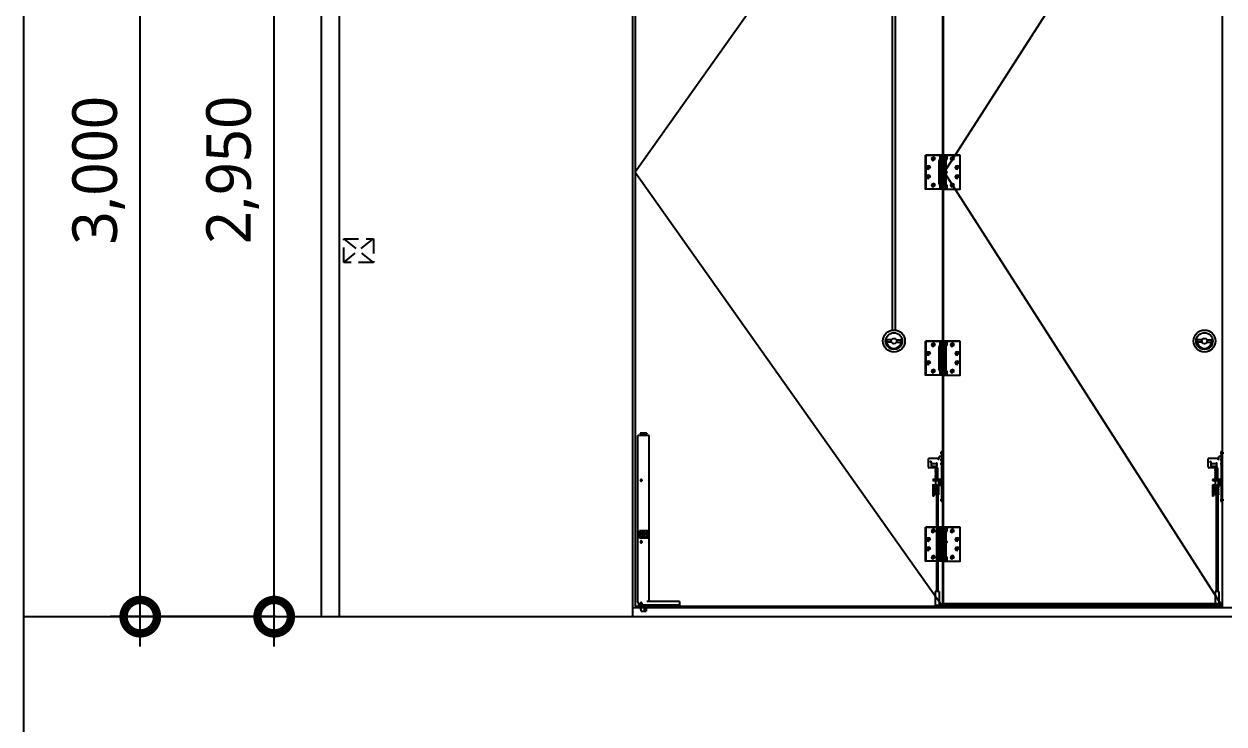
# Model space of a CAD drawing. Header units: millimetres. Extents: x -3 to 459584, y -660938 to -11738.
# Drawn here: x 18174 to 22207, y -135213 to -132861 of the extents above; entities that cross this region are included whole.
import ezdxf

# ---------------------------------------------------------------- set-up
doc = ezdxf.new("R2010")
doc.units = ezdxf.units.MM
doc.header["$LTSCALE"] = 200
for name, pattern in [('CEN-GAUN', [32.2, 30, -1, 0.2, -1]), ('DASHDOT', [1, 0.5, -0.25, 0, -0.25]), ('HIDDEN', [0.375, 0.25, -0.125])]:
    doc.linetypes.add(name, pattern=pattern)
doc.layers.get('DEFPOINTS').update_dxf_attribs({"color": 137})
for name, color, linetype in [('CEN', 1, 'CEN-GAUN'), ('CTR', 1, 'Continuous'), ('DIM', 7, 'Continuous'), ('DOOR', 6, 'Continuous'), ('ELE4', 4, 'Continuous'), ('FP-HATC', 6, 'Continuous'), ('FRAME', 3, 'Continuous'), ('STEEL(잡철물)', 9, 'Continuous')]:
    doc.layers.add(name, color=color, linetype=linetype)
doc.styles.add('S1', font='malgun.ttf')
doc.dimstyles.new('CJA-50', dxfattribs={"dimscale": 50, "dimtxt": 3, "dimasz": 1, "dimexe": 2, "dimexo": 3, "dimgap": 1, "dimtad": 1, "dimdec": 0, "dimzin": 1, "dimdsep": 46, "dimlunit": 6, "dimtxsty": 'S1', "dimblk": 'GAUN-DOT', "dimcen": -2, "dimdle": 2, "dimclrd": 256, "dimclre": 256, "dimclrt": 3, "dimadec": 0, "dimazin": 0, "dimtfac": 1, "dimtdec": 0, "dimtix": 1, "dimtmove": 2, "dimatfit": 3, "dimldrblk": 'DOTSMALL', "dimfxl": 1, "dimtolj": 1, "dimtzin": 1, "dimarcsym": 0})

# ---------------------------------------------------------------- blocks, each defined once
blk = doc.blocks.new('GAUN-DOT')
at = {"linetype": 'ByBlock'}
for p, q in [((0, -2), (0, 2)), ((2, 0), (-2, 0))]:
    blk.add_line(p, q, dxfattribs=at)
at = {"const_width": 2.25}
blk.add_lwpolyline([(0, 0.28125, 1), (0, -0.28125, 1)], format="xyb", close=True, dxfattribs=at)
blk = doc.blocks.new('*D87')
at = {"layer": 'DEFPOINTS', "color": 0, "transparency": 16777216}
for p in [(19014.6, -131901.6), (19169.1, -131901.6), (19169.1, -134852.6)]:
    blk.add_point(p, dxfattribs=at)
at = {"layer": 'DIM', "lineweight": -2, "transparency": 16777216}
for p, q in [((19019.1, -131901.6), (18914.6, -131901.6)), ((19014.6, -134802.6), (19014.6, -131951.6)), ((19019.1, -134852.6), (18914.6, -134852.6))]:
    blk.add_line(p, q, dxfattribs=at)
at = {"layer": 'DIM', "lineweight": -2, "transparency": 16777216, "xscale": 50, "yscale": 50, "zscale": 50}
for p, rotation in [((19014.6, -131901.6), 90), ((19014.6, -134852.6), 270)]:
    blk.add_blockref('GAUN-DOT', p, dxfattribs=dict(at, rotation=rotation))
at = {"layer": 'DIM', "color": 3, "transparency": 16777216, "insert": (18874.6, -133377.1), "char_height": 150, "attachment_point": 5, "rotation": 90, "style": 'S1'}
blk.add_mtext('\\A1; 2,950', dxfattribs=at)
blk = doc.blocks.new('_DotSmall')
at = {"color": 0, "linetype": 'ByBlock', "const_width": 0.5}
blk.add_lwpolyline([(-0.0625, 0, 1), (0.0625, 0, 1)], format="xyb", close=True, dxfattribs=at)
blk = doc.blocks.new('*D90')
at = {"layer": 'DEFPOINTS', "color": 0, "transparency": 16777216}
for p in [(18564.6, -131852.6), (19169.1, -131852.6), (19169.1, -134852.6)]:
    blk.add_point(p, dxfattribs=at)
at = {"layer": 'DIM', "lineweight": -2, "transparency": 16777216}
for p, q in [((19019.1, -131852.6), (18464.6, -131852.6)), ((18564.6, -134802.6), (18564.6, -131902.6)), ((19019.1, -134852.6), (18464.6, -134852.6))]:
    blk.add_line(p, q, dxfattribs=at)
at = {"layer": 'DIM', "lineweight": -2, "transparency": 16777216, "xscale": 50, "yscale": 50, "zscale": 50}
for p, rotation in [((18564.6, -131852.6), 90), ((18564.6, -134852.6), 270)]:
    blk.add_blockref('GAUN-DOT', p, dxfattribs=dict(at, rotation=rotation))
at = {"layer": 'DIM', "color": 3, "transparency": 16777216, "insert": (18424.6, -133352.6), "char_height": 150, "attachment_point": 5, "rotation": 90, "style": 'S1'}
blk.add_mtext('\\A1;3,000', dxfattribs=at)

msp = doc.modelspace()

# ---------------------------------------------------------------- hatches: boundary and pattern name
h = msp.add_hatch(color=9)
h.dxf.hatch_style = 1
h.paths.add_polyline_path([(21271.9, -133399.2), (21252.7, -133399.2), (21252.7, -133400.7), (21271.9, -133400.7)])
h.paths.add_polyline_path([(21271.9, -133317.4), (21252.7, -133317.4), (21252.7, -133318.9), (21271.9, -133318.9)])
h = msp.add_hatch(color=9)
h.dxf.hatch_style = 1
h.paths.add_polyline_path([(21271.9, -134024.2), (21252.7, -134024.2), (21252.7, -134025.7), (21271.9, -134025.7)])
h.paths.add_polyline_path([(21271.9, -133942.4), (21252.7, -133942.4), (21252.7, -133943.9), (21271.9, -133943.9)])
h = msp.add_hatch(color=9)
h.dxf.hatch_style = 1
h.paths.add_polyline_path([(21271.9, -134649.2), (21252.7, -134649.2), (21252.7, -134650.7), (21271.9, -134650.7)])
h.paths.add_polyline_path([(21271.9, -134567.4), (21252.7, -134567.4), (21252.7, -134568.9), (21271.9, -134568.9)])
h = msp.add_hatch()
h.set_pattern_fill('ANSI31', color=256)
h.set_pattern_definition([(45, (-317306.84898, -152611.10525), (-0.08838834765, 0.08838834765), [])])
h.paths.add_polyline_path([(22201.8, -134812.6), (21263.3, -134812.6), (21263.3, -134821), (22201.8, -134821)])

# ---------------------------------------------------------------- linework, layer by layer
at = {"color": 9}
for p, q in [((21092.9, -133889.8), (21092.9, -131897.6)), ((21102.9, -133889.8), (21102.9, -131897.6)), ((21204.9, -133301.9), (21204.9, -133416.2)), ((21252.7, -133301.9), (21204.9, -133301.9)), ((21237.8, -133314.8), (21222.8, -133314.8)), ((21230.3, -133322.3), (21230.3, -133307.3)), ((21252.7, -133301.9), (21252.7, -133416.2)), ((21271.9, -133301.9), (21252.7, -133301.9)), ((21271.9, -133301.9), (21271.9, -133406.5)), ((21275.7, -133301.9), (21275.7, -133315.9)), ((21275.7, -133301.9), (21319.7, -133301.9)), ((21286.7, -133314.8), (21301.7, -133314.8)), ((21294.2, -133322.3), (21294.2, -133307.3)), ((21319.7, -133301.9), (21319.7, -133416.2)), ((21221.9, -133343.4), (21206.9, -133343.4)), ((21214.4, -133350.9), (21214.4, -133335.9)), ((21248.9, -133320.4), (21248.9, -133397.7)), ((21252.7, -133317.4), (21251.9, -133317.4)), ((21271.9, -133317.4), (21252.7, -133317.4)), ((21271.9, -133318.9), (21252.7, -133318.9)), ((21271.9, -133318.9), (21272.7, -133318.9)), ((21302.7, -133343.4), (21317.7, -133343.4)), ((21310.2, -133350.9), (21310.2, -133335.9)), ((21221.9, -133374.7), (21206.9, -133374.7)), ((21214.4, -133382.2), (21214.4, -133367.2)), ((21230.3, -133410.8), (21230.3, -133395.8)), ((21271, -133361.3), (21271, -133357.8)), ((21275.5, -133361.3), (21275.5, -133357.8)), ((21294.2, -133410.8), (21294.2, -133395.8)), ((21302.7, -133374.7), (21317.7, -133374.7)), ((21310.2, -133382.2), (21310.2, -133367.2)), ((21252.7, -133416.2), (21204.9, -133416.2)), ((21237.8, -133403.3), (21222.8, -133403.3)), ((21252.7, -133400.7), (21251.9, -133400.7)), ((21271.9, -133399.2), (21252.7, -133399.2)), ((21271.9, -133400.7), (21252.7, -133400.7)), ((21271.9, -133416.2), (21252.7, -133416.2)), ((21264.3, -133406.5), (21271.9, -133406.5)), ((21264.3, -133410.5), (21271.9, -133410.5)), ((21268.4, -133406.5), (21268.4, -133410.5)), ((21271.9, -133399.2), (21272.7, -133399.2)), ((21271.9, -133410.5), (21271.9, -133416.2)), ((21275.7, -133402.2), (21275.7, -133416.2)), ((21275.7, -133416.2), (21319.7, -133416.2)), ((21286.7, -133403.3), (21301.7, -133403.3)), ((21089.7, -133923), (21071.2, -133923)), ((21089.7, -133930), (21073.3, -133930)), ((21106.3, -133923), (21124.8, -133923)), ((21106.3, -133930), (21122.8, -133930)), ((21204.9, -133926.9), (21204.9, -134041.2)), ((21252.7, -133926.9), (21204.9, -133926.9)), ((21214.4, -133975.9), (21214.4, -133960.9)), ((21237.8, -133939.8), (21222.8, -133939.8)), ((21230.3, -133947.3), (21230.3, -133932.3)), ((21248.9, -133945.4), (21248.9, -134022.7)), ((21252.7, -133942.4), (21251.9, -133942.4)), ((21252.7, -133926.9), (21252.7, -134041.2)), ((21271.9, -133926.9), (21252.7, -133926.9)), ((21271.9, -133942.4), (21252.7, -133942.4)), ((21271.9, -133943.9), (21252.7, -133943.9)), ((21271.9, -133926.9), (21271.9, -134031.5)), ((21271.9, -133943.9), (21272.7, -133943.9)), ((21275.7, -133926.9), (21275.7, -133940.9)), ((21275.7, -133926.9), (21319.7, -133926.9)), ((21286.7, -133939.8), (21301.7, -133939.8)), ((21294.2, -133947.3), (21294.2, -133932.3)), ((21310.2, -133975.9), (21310.2, -133960.9)), ((21319.7, -133926.9), (21319.7, -134041.2)), ((22133.5, -133923), (22115.1, -133923)), ((22133.5, -133930), (22117.1, -133930)), ((22150.1, -133923), (22168.6, -133923)), ((22150.1, -133930), (22166.6, -133930)), ((21221.9, -133968.4), (21206.9, -133968.4)), ((21221.9, -133999.7), (21206.9, -133999.7)), ((21214.4, -134007.2), (21214.4, -133992.2)), ((21302.7, -133968.4), (21317.7, -133968.4)), ((21302.7, -133999.7), (21317.7, -133999.7)), ((21310.2, -134007.2), (21310.2, -133992.2)), ((21252.7, -134041.2), (21204.9, -134041.2)), ((21237.8, -134028.3), (21222.8, -134028.3)), ((21230.3, -134035.8), (21230.3, -134020.8)), ((21252.7, -134025.7), (21251.9, -134025.7)), ((21271.9, -134024.2), (21252.7, -134024.2)), ((21271.9, -134025.7), (21252.7, -134025.7)), ((21271.9, -134041.2), (21252.7, -134041.2)), ((21264.3, -134031.5), (21271.9, -134031.5)), ((21264.3, -134035.5), (21271.9, -134035.5)), ((21268.4, -134031.5), (21268.4, -134035.5)), ((21271.9, -134024.2), (21272.7, -134024.2)), ((21271.9, -134035.5), (21271.9, -134041.2)), ((21275.7, -134027.2), (21275.7, -134041.2)), ((21275.7, -134041.2), (21319.7, -134041.2)), ((21286.7, -134028.3), (21301.7, -134028.3)), ((21294.2, -134035.8), (21294.2, -134020.8)), ((21204.9, -134551.9), (21204.9, -134666.2)), ((21252.7, -134551.9), (21204.9, -134551.9)), ((21237.8, -134564.8), (21222.8, -134564.8)), ((21230.3, -134572.3), (21230.3, -134557.3)), ((21252.7, -134567.4), (21251.9, -134567.4)), ((21252.7, -134551.9), (21252.7, -134666.2)), ((21271.9, -134551.9), (21252.7, -134551.9)), ((21271.9, -134567.4), (21252.7, -134567.4)), ((21271.9, -134551.9), (21271.9, -134656.5)), ((21275.7, -134551.9), (21275.7, -134565.9)), ((21275.7, -134551.9), (21319.7, -134551.9)), ((21286.7, -134564.8), (21301.7, -134564.8)), ((21294.2, -134572.3), (21294.2, -134557.3)), ((21319.7, -134551.9), (21319.7, -134666.2)), ((21221.9, -134593.4), (21206.9, -134593.4)), ((21214.4, -134600.9), (21214.4, -134585.9)), ((21248.9, -134570.4), (21248.9, -134647.7)), ((21271.9, -134568.9), (21252.7, -134568.9)), ((21271, -134599.8), (21271, -134603.3)), ((21271.9, -134568.9), (21272.7, -134568.9)), ((21275.5, -134599.8), (21275.5, -134603.3)), ((21302.7, -134593.4), (21317.7, -134593.4)), ((21310.2, -134600.9), (21310.2, -134585.9)), ((21221.9, -134624.7), (21206.9, -134624.7)), ((21214.4, -134632.2), (21214.4, -134617.2)), ((21230.3, -134660.8), (21230.3, -134645.8)), ((21294.2, -134660.8), (21294.2, -134645.8)), ((21302.7, -134624.7), (21317.7, -134624.7)), ((21310.2, -134632.2), (21310.2, -134617.2)), ((21252.7, -134666.2), (21204.9, -134666.2)), ((21237.8, -134653.3), (21222.8, -134653.3)), ((21252.7, -134650.7), (21251.9, -134650.7)), ((21271.9, -134649.2), (21252.7, -134649.2)), ((21271.9, -134650.7), (21252.7, -134650.7)), ((21271.9, -134666.2), (21252.7, -134666.2)), ((21264.3, -134656.5), (21271.9, -134656.5)), ((21264.3, -134660.5), (21271.9, -134660.5)), ((21268.4, -134656.5), (21268.4, -134660.5)), ((21271.9, -134649.2), (21272.7, -134649.2)), ((21271.9, -134660.5), (21271.9, -134666.2)), ((21275.7, -134652.2), (21275.7, -134666.2)), ((21275.7, -134666.2), (21319.7, -134666.2)), ((21286.7, -134653.3), (21301.7, -134653.3))]:
    msp.add_line(p, q, dxfattribs=at)
at = {"color": 8}
for p, q in [((21213.7, -134349.3), (21213.7, -134321.3)), ((21245.7, -134321.3), (21213.7, -134321.3)), ((21245.7, -134322.3), (21245.7, -134321.3)), ((21249.7, -134322.3), (21249.7, -134314.3)), ((21258.7, -134314.3), (21249.7, -134314.3)), ((21253.7, -134302.6), (21266.3, -134302.6)), ((21258.7, -134295.6), (21261.3, -134295.6)), ((21258.7, -134296.1), (21258.7, -134295.6)), ((21258.7, -134296.1), (21260.8, -134296.1)), ((21258.7, -134466.8), (21258.7, -134296.3)), ((21261.3, -134296.3), (21258.7, -134296.3)), ((21261.3, -134299.1), (21258.7, -134299.6)), ((21261.3, -134306.1), (21258.7, -134305.6)), ((21260.8, -134467.1), (21260.8, -134296.1)), ((21261.3, -134467.6), (21261.3, -134295.6)), ((21261.3, -134466.8), (21261.3, -134296.3)), ((22154.2, -134349.3), (22154.2, -134321.3)), ((22186.2, -134321.3), (22154.2, -134321.3)), ((22186.2, -134322.3), (22186.2, -134321.3)), ((22190.2, -134322.3), (22190.2, -134314.3)), ((22199.2, -134314.3), (22190.2, -134314.3)), ((22194.2, -134302.6), (22206.8, -134302.6)), ((22199.2, -134295.6), (22201.8, -134295.6)), ((22199.2, -134296.1), (22199.2, -134295.6)), ((22199.2, -134296.1), (22201.3, -134296.1)), ((22199.2, -134466.8), (22199.2, -134296.3)), ((22201.8, -134296.3), (22199.2, -134296.3)), ((22201.8, -134299.1), (22199.2, -134299.6)), ((22201.8, -134306.1), (22199.2, -134305.6)), ((22201.3, -134467.1), (22201.3, -134296.1)), ((22201.8, -134467.6), (22201.8, -134295.6)), ((22201.8, -134466.8), (22201.8, -134296.3)), ((21245.7, -134352.3), (21216.7, -134352.3)), ((21223.7, -134347), (21223.7, -134338)), ((21241.7, -134348), (21224.7, -134348)), ((21239.7, -134339), (21226.7, -134339)), ((21237.7, -134353.3), (21245.7, -134352.5)), ((21237.7, -134357.3), (21245.7, -134356.5)), ((21237.7, -134361.3), (21245.7, -134360.5)), ((21237.7, -134365.3), (21245.7, -134364.5)), ((21245.7, -134353.5), (21237.8, -134354.3)), ((21245.7, -134357.5), (21237.8, -134358.3)), ((21245.7, -134361.5), (21237.8, -134362.3)), ((21245.7, -134365.5), (21237.8, -134366.3)), ((21238.3, -134392.3), (21238.3, -134352.3)), ((21242.7, -134347), (21242.7, -134338)), ((21245.7, -134389.3), (21245.7, -134352.3)), ((22186.2, -134352.3), (22157.2, -134352.3)), ((22164.2, -134347), (22164.2, -134338)), ((22182.2, -134348), (22165.2, -134348)), ((22180.2, -134339), (22167.2, -134339)), ((22178.3, -134353.3), (22186.2, -134352.5)), ((22178.3, -134357.3), (22186.2, -134356.5)), ((22178.3, -134361.3), (22186.2, -134360.5)), ((22178.3, -134365.3), (22186.2, -134364.5)), ((22186.2, -134353.5), (22178.4, -134354.3)), ((22186.2, -134357.5), (22178.4, -134358.3)), ((22186.2, -134361.5), (22178.4, -134362.3)), ((22186.2, -134365.5), (22178.4, -134366.3)), ((22178.8, -134392.3), (22178.8, -134352.3)), ((22183.2, -134347), (22183.2, -134338)), ((22186.2, -134389.3), (22186.2, -134352.3)), ((21257.2, -134392.3), (21228.7, -134392.3)), ((21228.7, -134392.3), (21228.7, -134395.3)), ((21228.7, -134395.3), (21254.9, -134395.3)), ((21248.3, -134392.3), (21237.3, -134392.3)), ((21237.7, -134369.3), (21245.7, -134368.5)), ((21237.7, -134373.3), (21245.7, -134372.5)), ((21237.7, -134377.3), (21245.7, -134376.5)), ((21237.7, -134381.3), (21245.7, -134380.5)), ((21237.7, -134385.3), (21245.7, -134384.5)), ((21237.7, -134389.3), (21245.7, -134388.6)), ((21245.7, -134369.5), (21237.8, -134370.3)), ((21245.7, -134373.5), (21237.8, -134374.3)), ((21245.7, -134377.5), (21237.8, -134378.3)), ((21245.7, -134381.5), (21237.8, -134382.3)), ((21245.7, -134385.5), (21237.8, -134386.3)), ((21245.7, -134389.6), (21237.8, -134390.3)), ((21245.8, -134390.3), (21237.8, -134390.3)), ((21237.8, -134391.3), (21243.3, -134391.3)), ((21246.4, -134391.3), (21237.8, -134391.3)), ((21238.3, -134366.3), (21238.3, -134392.3)), ((21238.3, -134409.3), (21238.3, -134395.3)), ((21243.3, -134392.3), (21243.3, -134391.3)), ((21248.3, -134409.3), (21248.3, -134395.3)), ((21258.7, -134392.3), (21248.7, -134392.3)), ((21255.7, -134408.6), (21255.7, -134396.1)), ((22197.7, -134392.3), (22169.2, -134392.3)), ((22169.2, -134392.3), (22169.2, -134395.3)), ((22169.2, -134395.3), (22195.5, -134395.3)), ((22188.8, -134392.3), (22177.8, -134392.3)), ((22178.3, -134369.3), (22186.2, -134368.5)), ((22178.3, -134373.3), (22186.2, -134372.5)), ((22178.3, -134377.3), (22186.2, -134376.5)), ((22178.3, -134381.3), (22186.2, -134380.5)), ((22178.3, -134385.3), (22186.2, -134384.5)), ((22178.3, -134389.3), (22186.2, -134388.6)), ((22186.4, -134390.3), (22178.3, -134390.3)), ((22178.3, -134391.3), (22183.8, -134391.3)), ((22187, -134391.3), (22178.3, -134391.3)), ((22186.2, -134369.5), (22178.4, -134370.3)), ((22186.2, -134373.5), (22178.4, -134374.3)), ((22186.2, -134377.5), (22178.4, -134378.3)), ((22186.2, -134381.5), (22178.4, -134382.3)), ((22186.2, -134385.5), (22178.4, -134386.3)), ((22186.2, -134389.6), (22178.4, -134390.3)), ((22178.8, -134366.3), (22178.8, -134392.3)), ((22178.8, -134409.3), (22178.8, -134395.3)), ((22183.8, -134392.3), (22183.8, -134391.3)), ((22188.8, -134409.3), (22188.8, -134395.3)), ((22199.2, -134392.3), (22189.2, -134392.3)), ((22196.2, -134408.6), (22196.2, -134396.1)), ((21228.7, -134410.8), (21228.7, -134447.3)), ((21230.2, -134409.3), (21254.9, -134409.3)), ((21231.7, -134413.1), (21231.7, -134447.3)), ((21257.2, -134412.3), (21232.4, -134412.3)), ((21249.3, -134441.3), (21237.3, -134441.3)), ((21237.3, -134443.8), (21237.3, -134441.3)), ((21249.3, -134443.8), (21237.3, -134443.8)), ((21238.3, -134415.3), (21238.3, -134412.3)), ((21248.3, -134415.3), (21238.3, -134415.3)), ((21238.7, -134418.3), (21247.7, -134417.3)), ((21238.7, -134422.3), (21247.7, -134421.3)), ((21238.7, -134426.3), (21247.7, -134425.3)), ((21238.7, -134430.3), (21247.7, -134429.3)), ((21238.7, -134434.3), (21247.7, -134433.3)), ((21238.7, -134438.3), (21247.7, -134437.3)), ((21238.8, -134416.3), (21243.3, -134416.3)), ((21247.8, -134416.3), (21238.8, -134416.3)), ((21247.8, -134417.3), (21238.8, -134417.3)), ((21247.8, -134418.3), (21238.8, -134419.3)), ((21247.8, -134422.3), (21238.8, -134423.3)), ((21247.8, -134426.3), (21238.8, -134427.3)), ((21247.8, -134430.3), (21238.8, -134431.3)), ((21247.8, -134434.3), (21238.8, -134435.3)), ((21247.8, -134438.3), (21238.8, -134439.3)), ((21247.8, -134439.3), (21238.8, -134439.3)), ((21238.8, -134440.3), (21243.3, -134440.3)), ((21247.8, -134440.3), (21238.8, -134440.3)), ((21239.3, -134415.3), (21239.3, -134441.3)), ((21240.6, -134443.8), (21240.6, -134767.6)), ((21243.3, -134415.3), (21243.3, -134416.3)), ((21243.3, -134441.3), (21243.3, -134440.3)), ((21246, -134443.8), (21246, -134767.6)), ((21247.3, -134415.3), (21247.3, -134441.3)), ((21248.3, -134415.3), (21248.3, -134412.3)), ((21249.3, -134443.8), (21249.3, -134441.3)), ((22169.2, -134410.8), (22169.2, -134447.3)), ((22170.7, -134409.3), (22195.5, -134409.3)), ((22172.2, -134413.1), (22172.2, -134447.3)), ((22197.7, -134412.3), (22173, -134412.3)), ((22189.8, -134441.3), (22177.8, -134441.3)), ((22177.8, -134443.8), (22177.8, -134441.3)), ((22189.8, -134443.8), (22177.8, -134443.8)), ((22178.8, -134415.3), (22178.8, -134412.3)), ((22188.8, -134415.3), (22178.8, -134415.3)), ((22179.3, -134416.3), (22183.8, -134416.3)), ((22188.3, -134416.3), (22179.3, -134416.3)), ((22188.3, -134417.3), (22179.3, -134417.3)), ((22179.3, -134418.3), (22188.3, -134417.3)), ((22179.3, -134422.3), (22188.3, -134421.3)), ((22179.3, -134426.3), (22188.3, -134425.3)), ((22179.3, -134430.3), (22188.3, -134429.3)), ((22179.3, -134434.3), (22188.3, -134433.3)), ((22179.3, -134438.3), (22188.3, -134437.3)), ((22188.3, -134439.3), (22179.3, -134439.3)), ((22179.3, -134440.3), (22183.8, -134440.3)), ((22188.3, -134440.3), (22179.3, -134440.3)), ((22188.4, -134418.3), (22179.4, -134419.3)), ((22188.4, -134422.3), (22179.4, -134423.3)), ((22188.4, -134426.3), (22179.4, -134427.3)), ((22188.4, -134430.3), (22179.4, -134431.3)), ((22188.4, -134434.3), (22179.4, -134435.3)), ((22188.4, -134438.3), (22179.4, -134439.3)), ((22179.8, -134415.3), (22179.8, -134441.3)), ((22181.1, -134443.8), (22181.1, -134767.6)), ((22183.8, -134415.3), (22183.8, -134416.3)), ((22183.8, -134441.3), (22183.8, -134440.3)), ((22186.5, -134443.8), (22186.5, -134767.6)), ((22187.8, -134415.3), (22187.8, -134441.3)), ((22188.8, -134415.3), (22188.8, -134412.3)), ((22189.8, -134443.8), (22189.8, -134441.3)), ((21231.7, -134447.3), (21228.7, -134447.3)), ((21253.7, -134460.6), (21266.3, -134460.6)), ((21261.3, -134457.1), (21258.7, -134457.6)), ((21261.3, -134464.1), (21258.7, -134463.6)), ((21261.3, -134466.8), (21258.7, -134466.8)), ((21258.7, -134467.1), (21260.8, -134467.1)), ((21258.7, -134467.1), (21258.7, -134467.6)), ((21258.7, -134467.6), (21261.3, -134467.6)), ((22172.2, -134447.3), (22169.2, -134447.3)), ((22194.2, -134460.6), (22206.8, -134460.6)), ((22201.8, -134457.1), (22199.2, -134457.6)), ((22201.8, -134464.1), (22199.2, -134463.6)), ((22201.8, -134466.8), (22199.2, -134466.8)), ((22199.2, -134467.1), (22201.3, -134467.1)), ((22199.2, -134467.1), (22199.2, -134467.6)), ((22199.2, -134467.6), (22201.8, -134467.6)), ((21249.5, -134767.6), (21237, -134767.6)), ((21237, -134767.6), (21237, -134815.1)), ((21249.5, -134767.6), (21249.5, -134815.1)), ((22190.1, -134767.6), (22177.6, -134767.6)), ((22177.6, -134767.6), (22177.6, -134815.1)), ((22190.1, -134767.6), (22190.1, -134815.1)), ((21249.5, -134815.1), (21237, -134815.1)), ((21237, -134815.1), (21241.3, -134817.6)), ((21245.3, -134817.6), (21241.3, -134817.6)), ((21245.3, -134817.6), (21249.5, -134815.1)), ((22190.1, -134815.1), (22177.6, -134815.1)), ((22177.6, -134815.1), (22181.8, -134817.6)), ((22185.8, -134817.6), (22181.8, -134817.6)), ((22185.8, -134817.6), (22190.1, -134815.1))]:
    msp.add_line(p, q, dxfattribs=at)
at = {"color": 9}
for points in [[(21204.4, -133301.6), (21258.1, -133301.6), (21258.1, -133416.6), (21204.4, -133416.6)], [(21320.2, -133301.6), (21266.5, -133301.6), (21266.5, -133416.6), (21320.2, -133416.6)], [(21204.4, -133926.6), (21258.1, -133926.6), (21258.1, -134041.6), (21204.4, -134041.6)], [(21320.2, -133926.6), (21266.5, -133926.6), (21266.5, -134041.6), (21320.2, -134041.6)], [(21204.4, -134551.6), (21258.1, -134551.6), (21258.1, -134666.6), (21204.4, -134666.6)], [(21320.2, -134551.6), (21266.5, -134551.6), (21266.5, -134666.6), (21320.2, -134666.6)]]:
    msp.add_lwpolyline(points, close=True, dxfattribs=at)
msp.add_lwpolyline([(21263.3, -134808.6), (22201.8, -134808.6), (22201.8, -134821), (21263.3, -134821)], close=True)
for centre, radius in [((21230.3, -133314.8), 3.5), ((21294.2, -133314.8), 3.5), ((21214.4, -133343.4), 3.5), ((21262.3, -133324.9), 1.5), ((21273.3, -133359.6), 2), ((21310.2, -133343.4), 3.5), ((21214.4, -133374.7), 3.5), ((21310.2, -133374.7), 3.5), ((21230.3, -133403.3), 3.5), ((21264.3, -133408.5), 1.5), ((21294.2, -133403.3), 3.5), ((21098, -133926.5), 37), ((21098, -133926.5), 28), ((21098, -133926.5), 9), ((22141.8, -133926.5), 37), ((22141.8, -133926.5), 28), ((22141.8, -133926.5), 9), ((21230.3, -133939.8), 3.5), ((21262.3, -133949.9), 1.5), ((21294.2, -133939.8), 3.5), ((21214.4, -133968.4), 3.5), ((21214.4, -133999.7), 3.5), ((21310.2, -133968.4), 3.5), ((21310.2, -133999.7), 3.5), ((21230.3, -134028.3), 3.5), ((21264.3, -134033.5), 1.5), ((21294.2, -134028.3), 3.5), ((21230.3, -134564.8), 3.5), ((21294.2, -134564.8), 3.5), ((21214.4, -134593.4), 3.5), ((21262.3, -134574.9), 1.5), ((21273.3, -134601.6), 2), ((21310.2, -134593.4), 3.5), ((21214.4, -134624.7), 3.5), ((21310.2, -134624.7), 3.5), ((21230.3, -134653.3), 3.5), ((21264.3, -134658.5), 1.5), ((21294.2, -134653.3), 3.5)]:
    msp.add_circle(centre, radius, dxfattribs=at)
at = {"color": 8}
for centre, radius in [((21221.7, -134332.3), 2), ((21237.8, -134353.8), 0.5), ((21237.8, -134357.8), 0.5), ((21237.8, -134361.8), 0.5), ((21237.8, -134365.8), 0.5), ((22162.2, -134332.3), 2), ((22178.3, -134353.8), 0.5), ((22178.3, -134357.8), 0.5), ((22178.3, -134361.8), 0.5), ((22178.3, -134365.8), 0.5), ((21237.8, -134369.8), 0.5), ((21237.8, -134373.8), 0.5), ((21237.8, -134377.8), 0.5), ((21237.8, -134381.8), 0.5), ((21237.8, -134385.8), 0.5), ((21237.8, -134389.8), 0.5), ((21237.8, -134390.8), 0.5), ((21237.8, -134391.8), 0.5), ((22178.3, -134369.8), 0.5), ((22178.3, -134373.8), 0.5), ((22178.3, -134377.8), 0.5), ((22178.3, -134381.8), 0.5), ((22178.3, -134385.8), 0.5), ((22178.3, -134389.8), 0.5), ((22178.3, -134390.8), 0.5), ((22178.3, -134391.8), 0.5), ((21238.8, -134415.8), 0.5), ((21238.8, -134416.8), 0.5), ((21238.8, -134418.8), 0.5), ((21238.8, -134422.8), 0.5), ((21238.8, -134426.8), 0.5), ((21238.8, -134430.8), 0.5), ((21238.8, -134434.8), 0.5), ((21238.8, -134438.8), 0.5), ((21238.8, -134439.8), 0.5), ((21238.8, -134440.8), 0.5), ((21247.8, -134415.8), 0.5), ((21247.8, -134416.8), 0.5), ((21247.8, -134417.8), 0.5), ((21247.8, -134421.8), 0.5), ((21247.8, -134425.8), 0.5), ((21247.8, -134429.8), 0.5), ((21247.8, -134433.8), 0.5), ((21247.8, -134437.8), 0.5), ((21247.8, -134439.8), 0.5), ((21247.8, -134440.8), 0.5), ((22179.3, -134415.8), 0.5), ((22179.3, -134416.8), 0.5), ((22179.3, -134418.8), 0.5), ((22179.3, -134422.8), 0.5), ((22179.3, -134426.8), 0.5), ((22179.3, -134430.8), 0.5), ((22179.3, -134434.8), 0.5), ((22179.3, -134438.8), 0.5), ((22179.3, -134439.8), 0.5), ((22179.3, -134440.8), 0.5), ((22188.3, -134415.8), 0.5), ((22188.3, -134416.8), 0.5), ((22188.3, -134417.8), 0.5), ((22188.3, -134421.8), 0.5), ((22188.3, -134425.8), 0.5), ((22188.3, -134429.8), 0.5), ((22188.3, -134433.8), 0.5), ((22188.3, -134437.8), 0.5), ((22188.3, -134439.8), 0.5), ((22188.3, -134440.8), 0.5)]:
    msp.add_circle(centre, radius, dxfattribs=at)
at = {"color": 9}
for centre, radius, start, end in [((21230.3, -133314.8), 6, 0, 270), ((21272.7, -133315.9), 3, 270, 0), ((21294.2, -133314.8), 6, 0, 270), ((21214.4, -133343.4), 6, 0, 270), ((21251.9, -133320.4), 3, 90, 180), ((21273.3, -133357.8), 2.25, 0, 180), ((21310.2, -133343.4), 6, 0, 270), ((21214.4, -133374.7), 6, 0, 270), ((21230.3, -133403.3), 6, 0, 270), ((21251.9, -133397.7), 3, 180, 270), ((21273.3, -133361.3), 2.25, 180, 0), ((21294.2, -133403.3), 6, 0, 270), ((21310.2, -133374.7), 6, 0, 270), ((21264.3, -133408.5), 2, 90, 270), ((21272.7, -133402.2), 3, 0, 90), ((21098, -133926.5), 27, 172.5518, 7.4482), ((21098, -133926.5), 25, 171.9522, 8.0478), ((21214.4, -133968.4), 6, 0, 270), ((21230.3, -133939.8), 6, 0, 270), ((21251.9, -133945.4), 3, 90, 180), ((21272.7, -133940.9), 3, 270, 0), ((21294.2, -133939.8), 6, 0, 270), ((21310.2, -133968.4), 6, 0, 270), ((22141.8, -133926.5), 27, 172.5518, 7.4482), ((22141.8, -133926.5), 25, 171.9522, 8.0478), ((21214.4, -133999.7), 6, 0, 270), ((21310.2, -133999.7), 6, 0, 270), ((21230.3, -134028.3), 6, 0, 270), ((21251.9, -134022.7), 3, 180, 270), ((21264.3, -134033.5), 2, 90, 270), ((21272.7, -134027.2), 3, 0, 90), ((21294.2, -134028.3), 6, 0, 270), ((21230.3, -134564.8), 6, 0, 270), ((21251.9, -134570.4), 3, 90, 180), ((21272.7, -134565.9), 3, 270, 0), ((21294.2, -134564.8), 6, 0, 270), ((21214.4, -134593.4), 6, 0, 270), ((21273.3, -134599.8), 2.25, 0, 180), ((21273.3, -134603.3), 2.25, 180, 0), ((21310.2, -134593.4), 6, 0, 270), ((21214.4, -134624.7), 6, 0, 270), ((21230.3, -134653.3), 6, 0, 270), ((21251.9, -134647.7), 3, 180, 270), ((21294.2, -134653.3), 6, 0, 270), ((21310.2, -134624.7), 6, 0, 270), ((21264.3, -134658.5), 2, 90, 270), ((21272.7, -134652.2), 3, 0, 90)]:
    msp.add_arc(centre, radius, start, end, dxfattribs=at)
at = {"color": 8}
for centre, radius, start, end in [((21247.7, -134322.3), 2, 180, 0), ((21258.2, -134325.3), 2.54, 79.6111, 280.3889), ((22188.2, -134322.3), 2, 180, 0), ((22198.8, -134325.3), 2.54, 79.6111, 280.3889), ((21216.7, -134349.3), 3, 180, 270), ((21224.7, -134338), 1, 0, 180), ((21224.7, -134347), 1, 180, 270), ((21226.7, -134338), 1, 180, 270), ((21239.7, -134338), 1, 270, 0), ((21241.7, -134338), 1, 0, 180), ((21241.7, -134347), 1, 270, 0), ((21258.2, -134339.3), 2.54, 79.6111, 280.3889), ((22157.2, -134349.3), 3, 180, 270), ((22165.2, -134338), 1, 0, 180), ((22165.2, -134347), 1, 180, 270), ((22167.2, -134338), 1, 180, 270), ((22180.2, -134338), 1, 270, 0), ((22182.2, -134338), 1, 0, 180), ((22182.2, -134347), 1, 270, 0), ((22198.8, -134339.3), 2.54, 79.6111, 280.3889), ((21248.7, -134389.3), 3, 180, 270), ((21254.9, -134396.1), 0.75, 0, 90), ((21257.2, -134393.8), 1.5, 0, 90), ((22189.2, -134389.3), 3, 180, 270), ((22195.5, -134396.1), 0.75, 0, 90), ((22197.7, -134393.8), 1.5, 0, 90), ((21230.2, -134410.8), 1.5, 90, 180), ((21232.4, -134413.1), 0.75, 90, 180), ((21254.9, -134408.6), 0.75, 270, 0), ((21257.2, -134410.8), 1.5, 270, 0), ((22170.7, -134410.8), 1.5, 90, 180), ((22173, -134413.1), 0.75, 90, 180), ((22195.5, -134408.6), 0.75, 270, 0), ((22197.7, -134410.8), 1.5, 270, 0)]:
    msp.add_arc(centre, radius, start, end, dxfattribs=at)
at = {"layer": 'CEN'}
msp.add_line((18173.6, -134852.6), (26218.9, -134852.6), dxfattribs=at)
at = {"layer": 'CTR', "linetype": 'DASHDOT', "ltscale": 100}
for p, q in [((21261.3, -131901.6), (20228.3, -133359.6)), ((22201.8, -131901.6), (21266.7, -133359.6)), ((20228.3, -133359.6), (21261.3, -134817.6)), ((21266.7, -133359.6), (22201.8, -134817.6))]:
    msp.add_line(p, q, dxfattribs=at)
at = {"layer": 'DOOR'}
for p, q in [((20228.3, -131901.6), (20228.3, -134817.6)), ((21261.3, -131901.6), (21261.3, -134817.6)), ((21263.3, -131901.6), (21263.3, -134817.6)), ((22201.8, -131901.6), (22201.8, -134817.6)), ((20228.3, -134817.6), (21261.3, -134817.6)), ((21263.3, -134817.6), (22201.8, -134817.6))]:
    msp.add_line(p, q, dxfattribs=at)
at = {"layer": 'ELE4'}
msp.add_line((18173.6, -146400), (18173.6, -120334.1), dxfattribs=at)
at = {"layer": 'FP-HATC', "linetype": 'HIDDEN'}
for p, q in [((19348.3, -133662.6), (19248.3, -133582.6)), ((19248.3, -133662.6), (19348.3, -133582.6))]:
    msp.add_line(p, q, dxfattribs=at)
msp.add_lwpolyline([(19348.3, -133662.6), (19248.3, -133662.6), (19248.3, -133582.6), (19348.3, -133582.6)], close=True, dxfattribs=at)
at = {"layer": 'FRAME'}
for p, q in [((19173.8, -134852.6), (19173.8, -131852.6)), ((19233.8, -134852.6), (19233.8, -131852.6)), ((20218.8, -131852.6), (20218.8, -134852.6)), ((24173.8, -134822.6), (20218.8, -134822.6)), ((19173.8, -134852.6), (19233.8, -134852.6)), ((20218.8, -134852.6), (24173.8, -134852.6))]:
    msp.add_line(p, q, dxfattribs=at)
at = {"layer": 'STEEL(잡철물)'}
for p, q in [((20237.3, -134801.6), (20237.3, -134243.6)), ((20275.3, -134243.6), (20237.3, -134243.6)), ((20267.8, -134236.6), (20244.8, -134236.6)), ((20244.8, -134236.6), (20244.8, -134238.6)), ((20267.8, -134238.6), (20244.8, -134238.6)), ((20246.1, -134236.6), (20246.1, -134238.6)), ((20247.4, -134236.6), (20247.4, -134238.6)), ((20249.9, -134236.6), (20249.9, -134238.6)), ((20250.8, -134243.6), (20250.8, -134238.6)), ((20252.2, -134236.6), (20252.2, -134238.6)), ((20255, -134236.6), (20255, -134238.6)), ((20257.5, -134236.6), (20257.5, -134238.6)), ((20260.3, -134236.6), (20260.3, -134238.6)), ((20261.8, -134243.6), (20261.8, -134238.6)), ((20262.6, -134236.6), (20262.6, -134238.6)), ((20265.1, -134236.6), (20265.1, -134238.6)), ((20266.4, -134236.6), (20266.4, -134238.6)), ((20267.8, -134236.6), (20267.8, -134238.6)), ((20275.3, -134801.6), (20275.3, -134243.6)), ((20246, -134392.8), (20246, -134396.3)), ((20250.5, -134392.8), (20250.5, -134396.3)), ((20270.3, -134564.6), (20242.3, -134564.6)), ((20242.3, -134564.6), (20242.3, -134576.6)), ((20267.3, -134567.6), (20269.3, -134567.6)), ((20270.3, -134564.6), (20270.3, -134568)), ((20270.3, -134576.6), (20242.3, -134576.6)), ((20242.3, -134576.6), (20242.3, -134588.6)), ((20270.3, -134576.6), (20242.3, -134576.6)), ((20270.3, -134588.6), (20242.3, -134588.6)), ((20246, -134599.8), (20246, -134603.3)), ((20250.5, -134599.8), (20250.5, -134603.3)), ((20267.3, -134573.6), (20269.3, -134573.6)), ((20267.3, -134579.6), (20269.3, -134579.6)), ((20267.3, -134585.6), (20269.3, -134585.6)), ((20270.3, -134573.2), (20270.3, -134576.6)), ((20270.3, -134576.6), (20270.3, -134580)), ((20270.3, -134585.2), (20270.3, -134588.6)), ((20238.8, -134807.6), (20237.3, -134801.6)), ((20238.8, -134807.6), (20238.8, -134813.6)), ((20246, -134806.8), (20246, -134810.3)), ((20250.5, -134806.8), (20250.5, -134810.3)), ((20376.8, -134801.6), (20266.8, -134801.6)), ((20376.8, -134801.6), (20376.8, -134813.6)), ((20376.8, -134813.6), (20238.8, -134813.6)), ((20238.8, -134813.6), (20238.8, -134815.6)), ((20273.8, -134815.6), (20238.8, -134815.6)), ((20246.3, -134815.6), (20266.3, -134815.6)), ((20246.3, -134815.6), (20246.3, -134818.6)), ((20266.3, -134818.6), (20246.3, -134818.6)), ((20248, -134833.6), (20246.3, -134818.6)), ((20248, -134833.6), (20264.5, -134833.6)), ((20248.7, -134833.6), (20249.7, -134818.6)), ((20259.6, -134833.6), (20258.6, -134818.6)), ((20262.6, -134833.6), (20262.8, -134818.6)), ((20266.3, -134818.6), (20264.5, -134833.6)), ((20266.3, -134815.6), (20266.3, -134818.6)), ((20273.8, -134815.6), (20273.8, -134813.6))]:
    msp.add_line(p, q, dxfattribs=at)
for centre, radius in [((20248.3, -134394.6), 2), ((20256.3, -134570.6), 3), ((20248.3, -134601.6), 2), ((20256.3, -134582.6), 3), ((20248.3, -134808.6), 2)]:
    msp.add_circle(centre, radius, dxfattribs=at)
for centre, radius, start, end in [((20248.3, -134392.8), 2.25, 0, 180), ((20248.3, -134396.3), 2.25, 180, 0), ((20248.3, -134599.8), 2.25, 0, 180), ((20248.3, -134603.3), 2.25, 180, 0), ((20248.3, -134806.8), 2.25, 0, 180), ((20248.3, -134810.3), 2.25, 180, 0), ((20254.1, -134827.3), 9.78, 62.8673, 117.1327), ((20267.2, -134827.3), 9.78, 95.6658, 117.1327)]:
    msp.add_arc(centre, radius, start, end, dxfattribs=at)
at = {"layer": 'STEEL(잡철물)', "extrusion": (0, 0, -1)}
for centre in [(20245.3, -134570.6), (20245.3, -134582.6)]:
    msp.add_ellipse(centre, major_axis=(0, 3), ratio=0.666667, dxfattribs=at)
at = {"layer": 'STEEL(잡철물)'}
for centre in [(20267.3, -134570.6), (20267.3, -134582.6)]:
    msp.add_ellipse(centre, major_axis=(0, 3), ratio=0.666667, start_param=0, end_param=3.141593, dxfattribs=at)
for centre in [(20269.3, -134570.6), (20269.3, -134582.6)]:
    msp.add_ellipse(centre, major_axis=(0, 3), ratio=0.666667, dxfattribs=at)

# ---------------------------------------------------------------- dimensions: what is measured, and where the dimension line sits
at = {"layer": 'DIM'}
for base, p2, text, picture, middle in [((18564.6, -131852.6), (19169.1, -131852.6), '3,000', '*D90', (18424.6, -133352.6)), ((19014.6, -131901.6), (19169.1, -131901.6), ' 2,950', '*D87', (18874.6, -133377.1))]:
    dim = msp.add_linear_dim(base=base, p1=(19169.1, -134852.6), p2=p2, angle=90, text=text, dimstyle='CJA-50', dxfattribs=at)
    dim.commit()
    dim.dimension.update_dxf_attribs({"geometry": picture, "text_midpoint": middle})

doc.saveas('drawing.dxf')
